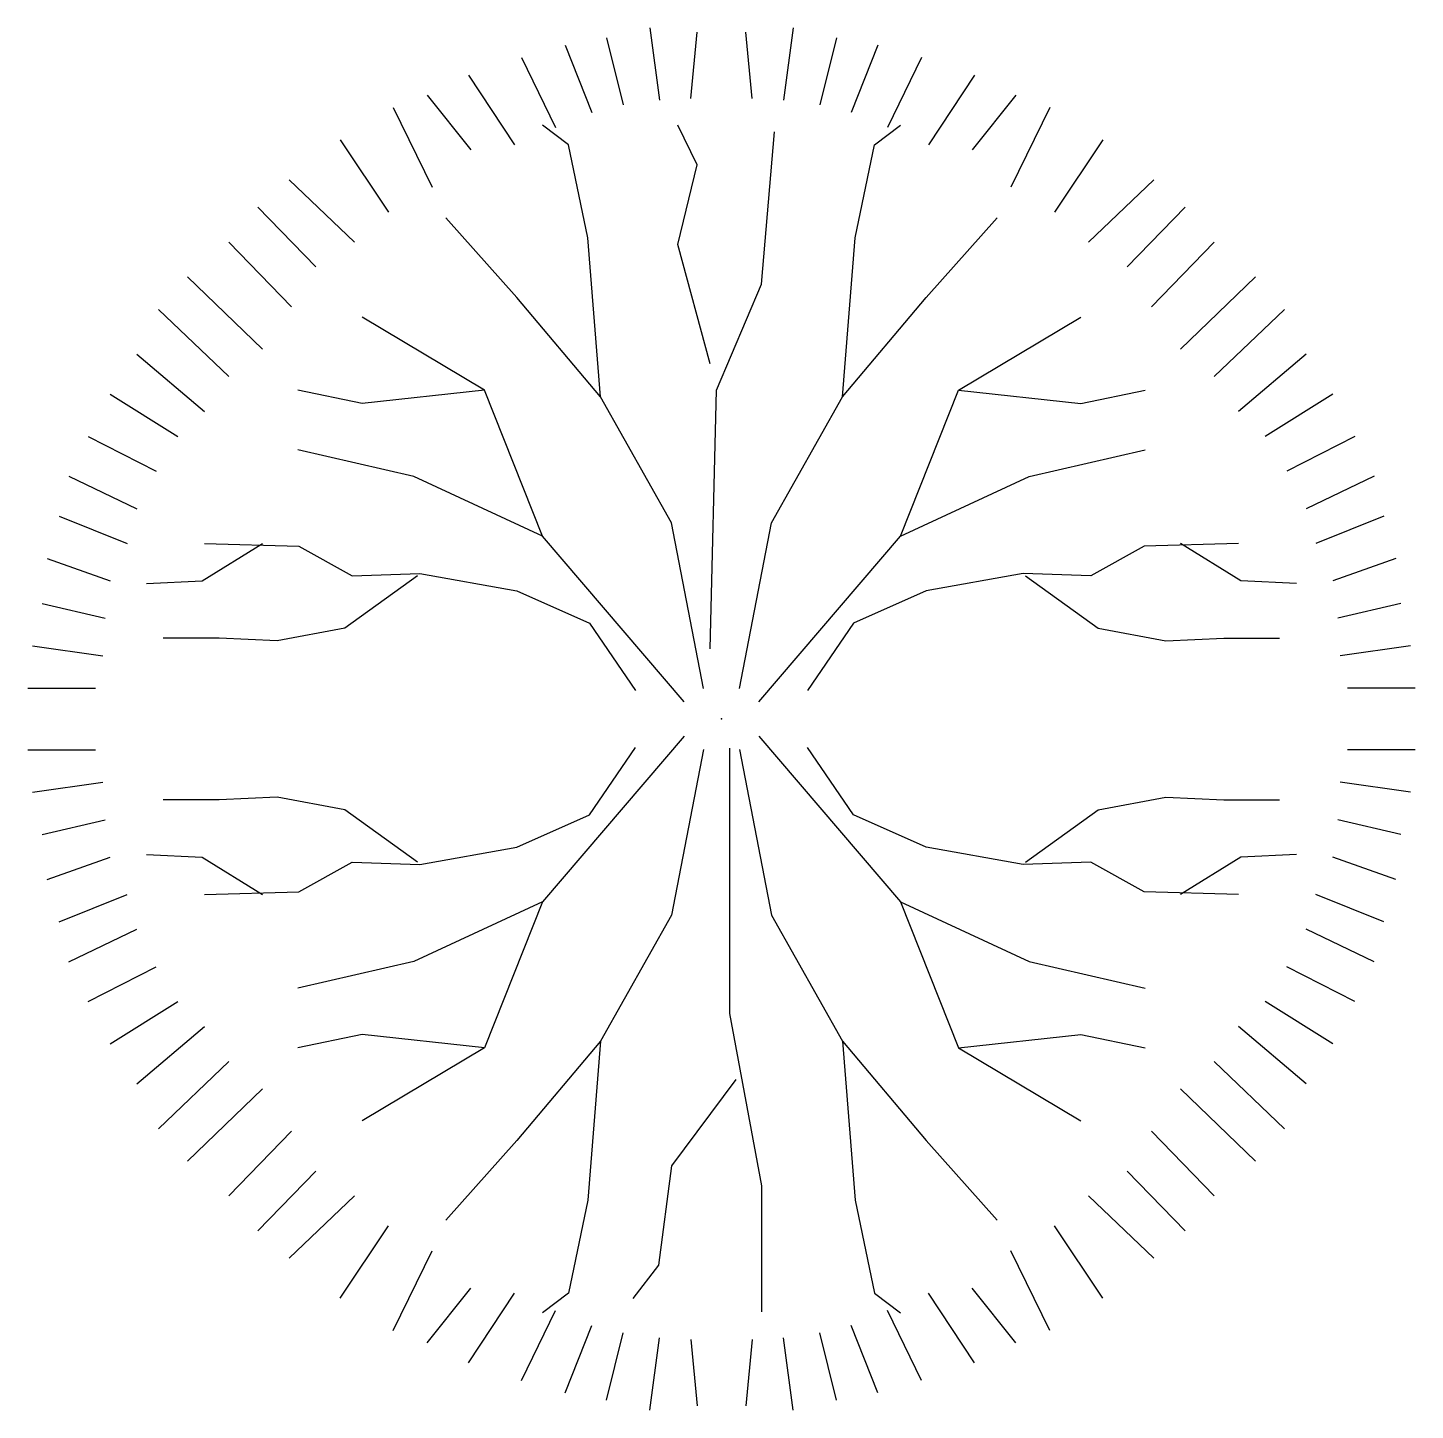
# Model space of a CAD drawing. Extents: x 338389 to 339387, y 67445 to 68439.
import ezdxf

# ---------------------------------------------------------------- set-up
doc = ezdxf.new("R2010")
doc.units = 0
doc.header["$MEASUREMENT"] = 0
doc.layers.get('0').update_dxf_attribs({"linetype": 'CONTINUOUS'})

msp = doc.modelspace()

# ---------------------------------------------------------------- linework, layer by layer
at = {"color": 7, "linetype": 'CONTINUOUS'}
for p, q in [((338836.38, 68438.92), (338843.34, 68386.95)), ((338939.31, 68438.92), (338932.34, 68386.95)), ((338805.03, 68431.76), (338817.22, 68383.37)), ((338865.72, 68388.02), (338870.34, 68435.69)), ((338909.97, 68388.02), (338905.34, 68435.69)), ((338970.66, 68431.76), (338958.47, 68383.37)), ((338744.06, 68417.42), (338768.44, 68367.24)), ((338775.41, 68426.38), (338794.56, 68377.99)), ((339000.28, 68426.38), (338981.12, 68377.99)), ((339031.62, 68417.42), (339007.25, 68367.24)), ((338705.75, 68404.88), (338738.84, 68354.7)), ((339069.94, 68404.88), (339036.84, 68354.7)), ((338676.16, 68390.54), (338707.5, 68351.11)), ((339099.53, 68390.54), (339068.19, 68351.11)), ((338651.78, 68381.58), (338679.62, 68324.23)), ((339123.91, 68381.58), (339096.06, 68324.23)), ((338777.69, 68354.64), (338759.16, 68368.95)), ((338870.34, 68340.34), (338856.44, 68368.95)), ((338998, 68354.64), (339016.53, 68368.95)), ((338613.47, 68358.28), (338648.28, 68306.3)), ((338916.66, 68254.52), (338925.94, 68364.17)), ((339162.22, 68358.28), (339127.41, 68306.3)), ((338791.59, 68287.89), (338777.69, 68354.64)), ((338984.09, 68287.89), (338998, 68354.64)), ((338856.44, 68283.12), (338870.34, 68340.34)), ((338576.91, 68329.6), (338623.91, 68284.8)), ((339198.78, 68329.6), (339151.78, 68284.8)), ((338554.25, 68309.89), (338596.06, 68266.88)), ((339221.44, 68309.89), (339179.62, 68266.88)), ((338740.62, 68244.98), (338689.66, 68302.2)), ((339035.06, 68244.98), (339086.03, 68302.2)), ((338800.84, 68173.47), (338791.59, 68287.89)), ((338974.84, 68173.47), (338984.09, 68287.89)), ((338533.34, 68284.8), (338578.62, 68238.2)), ((338879.59, 68197.31), (338856.44, 68283.12)), ((339242.34, 68284.8), (339197.06, 68238.2)), ((338503.75, 68259.71), (338557.75, 68207.74)), ((339271.94, 68259.71), (339217.94, 68207.74)), ((338884.22, 68178.24), (338916.66, 68254.52)), ((338800.84, 68173.47), (338740.62, 68244.98)), ((338974.84, 68173.47), (339035.06, 68244.98)), ((338482.84, 68236.41), (338533.34, 68188.02)), ((338717.47, 68178.24), (338629.44, 68230.68)), ((339058.22, 68178.24), (339146.25, 68230.68)), ((339292.84, 68236.41), (339242.34, 68188.02)), ((338467.19, 68204.16), (338515.94, 68162.94)), ((339308.5, 68204.16), (339259.75, 68162.94)), ((338629.44, 68168.7), (338583.09, 68178.24)), ((338717.47, 68178.24), (338629.44, 68168.7)), ((338759.16, 68073.35), (338717.47, 68178.24)), ((338879.59, 67992.3), (338884.22, 68178.24)), ((339016.53, 68073.35), (339058.22, 68178.24)), ((339058.22, 68178.24), (339146.25, 68168.7)), ((339146.25, 68168.7), (339192.59, 68178.24)), ((338448.03, 68175.48), (338496.78, 68145.02)), ((338851.81, 68082.89), (338800.84, 68173.47)), ((338923.88, 68082.89), (338974.84, 68173.47)), ((339327.66, 68175.48), (339278.91, 68145.02)), ((338432.34, 68145.02), (338481.12, 68119.92)), ((339343.34, 68145.02), (339294.56, 68119.92)), ((338666.5, 68116.26), (338583.09, 68135.33)), ((339109.19, 68116.26), (339192.59, 68135.33)), ((338418.44, 68116.34), (338467.19, 68093.05)), ((338759.16, 68073.35), (338666.5, 68116.26)), ((339016.53, 68073.35), (339109.19, 68116.26)), ((339357.25, 68116.34), (339308.5, 68093.05)), ((338411.47, 68087.66), (338460.22, 68067.95)), ((338874.97, 67963.7), (338851.81, 68082.89)), ((338900.72, 67963.7), (338923.88, 68082.89)), ((339364.22, 68087.66), (339315.47, 68067.95)), ((338514.19, 68041.07), (338557.75, 68067.95)), ((338515.94, 68067.95), (338583.84, 68066.16)), ((338861.06, 67954.16), (338759.16, 68073.35)), ((338914.62, 67954.16), (339016.53, 68073.35)), ((339259.75, 68067.95), (339191.84, 68066.16)), ((339261.5, 68041.07), (339217.94, 68067.95)), ((338583.84, 68066.16), (338622.16, 68044.66)), ((339191.84, 68066.16), (339153.53, 68044.66)), ((338402.75, 68057.2), (338448.03, 68041.07)), ((339372.94, 68057.2), (339327.66, 68041.07)), ((338474.16, 68039.28), (338514.19, 68041.07)), ((338669.19, 68044.66), (338616.94, 68007.02)), ((338622.16, 68044.66), (338670.94, 68046.45)), ((338670.94, 68046.45), (338740.59, 68033.91)), ((339104.75, 68046.45), (339035.09, 68033.91)), ((339153.53, 68044.66), (339104.75, 68046.45)), ((339106.5, 68044.66), (339158.75, 68007.02)), ((339301.53, 68039.28), (339261.5, 68041.07)), ((338740.59, 68033.91), (338792.84, 68010.6)), ((339035.09, 68033.91), (338982.84, 68010.6)), ((338399.28, 68024.95), (338444.53, 68014.19)), ((339376.41, 68024.95), (339331.16, 68014.19)), ((338792.84, 68010.6), (338825.91, 67962.22)), ((338982.84, 68010.6), (338949.78, 67962.22)), ((338526.41, 67999.85), (338486.34, 67999.85)), ((338568.19, 67998.06), (338526.41, 67999.85)), ((338616.94, 68007.02), (338568.19, 67998.06)), ((339158.75, 68007.02), (339207.5, 67998.06)), ((339207.5, 67998.06), (339249.28, 67999.85)), ((339249.28, 67999.85), (339289.34, 67999.85)), ((338392.31, 67994.48), (338442.81, 67987.3)), ((339383.38, 67994.48), (339332.88, 67987.3)), ((338388.81, 67964.01), (338437.56, 67964.01)), ((339386.88, 67964.01), (339338.12, 67964.01)), ((338861.06, 67929.41), (338759.16, 67810.23)), ((338914.62, 67929.41), (339016.53, 67810.23)), ((338388.81, 67919.57), (338437.56, 67919.57)), ((338792.84, 67872.98), (338825.91, 67921.36)), ((338874.97, 67919.88), (338851.81, 67800.69)), ((338893.5, 67920.79), (338893.5, 67730.09)), ((338900.72, 67919.88), (338923.88, 67800.69)), ((338982.84, 67872.98), (338949.78, 67921.36)), ((339386.88, 67919.57), (339338.12, 67919.57)), ((338392.31, 67889.1), (338442.81, 67896.27)), ((339383.38, 67889.1), (339332.88, 67896.27)), ((338526.41, 67883.73), (338486.34, 67883.73)), ((338568.19, 67885.52), (338526.41, 67883.73)), ((338616.94, 67876.55), (338568.19, 67885.52)), ((339158.75, 67876.55), (339207.5, 67885.52)), ((339207.5, 67885.52), (339249.28, 67883.73)), ((339249.28, 67883.73), (339289.34, 67883.73)), ((338399.28, 67858.63), (338444.53, 67869.39)), ((338669.19, 67838.92), (338616.94, 67876.55)), ((338740.59, 67849.67), (338792.84, 67872.98)), ((339035.09, 67849.67), (338982.84, 67872.98)), ((339106.5, 67838.92), (339158.75, 67876.55)), ((339376.41, 67858.63), (339331.16, 67869.39)), ((338670.94, 67837.13), (338740.59, 67849.67)), ((339104.75, 67837.13), (339035.09, 67849.67)), ((338402.75, 67826.38), (338448.03, 67842.51)), ((338474.16, 67844.3), (338514.19, 67842.51)), ((338514.19, 67842.51), (338557.75, 67815.62)), ((338583.84, 67817.41), (338622.16, 67838.92)), ((338622.16, 67838.92), (338670.94, 67837.13)), ((339153.53, 67838.92), (339104.75, 67837.13)), ((339191.84, 67817.41), (339153.53, 67838.92)), ((339261.5, 67842.51), (339217.94, 67815.62)), ((339301.53, 67844.3), (339261.5, 67842.51)), ((339372.94, 67826.38), (339327.66, 67842.51)), ((338411.47, 67795.91), (338460.22, 67815.62)), ((338515.94, 67815.62), (338583.84, 67817.41)), ((338759.16, 67810.23), (338666.5, 67767.32)), ((338759.16, 67810.23), (338717.47, 67705.34)), ((339016.53, 67810.23), (339058.22, 67705.34)), ((339016.53, 67810.23), (339109.19, 67767.32)), ((339259.75, 67815.62), (339191.84, 67817.41)), ((339364.22, 67795.91), (339315.47, 67815.62)), ((338851.81, 67800.69), (338800.84, 67710.11)), ((338923.88, 67800.69), (338974.84, 67710.11)), ((338418.44, 67767.23), (338467.19, 67790.53)), ((339357.25, 67767.23), (339308.5, 67790.53)), ((338432.34, 67738.56), (338481.12, 67763.66)), ((338666.5, 67767.32), (338583.09, 67748.25)), ((339109.19, 67767.32), (339192.59, 67748.25)), ((339343.34, 67738.56), (339294.56, 67763.66)), ((338448.03, 67708.09), (338496.78, 67738.56)), ((339327.66, 67708.09), (339278.91, 67738.56)), ((338893.5, 67730.09), (338916.66, 67606.13)), ((338467.19, 67679.42), (338515.94, 67720.64)), ((339308.5, 67679.42), (339259.75, 67720.64)), ((338629.44, 67714.88), (338583.09, 67705.34)), ((338717.47, 67705.34), (338629.44, 67714.88)), ((338800.84, 67710.11), (338740.62, 67638.59)), ((338800.84, 67710.11), (338791.59, 67595.69)), ((338974.84, 67710.11), (339035.06, 67638.59)), ((338974.84, 67710.11), (338984.09, 67595.69)), ((339058.22, 67705.34), (339146.25, 67714.88)), ((339146.25, 67714.88), (339192.59, 67705.34)), ((338717.47, 67705.34), (338629.44, 67652.9)), ((339058.22, 67705.34), (339146.25, 67652.9)), ((338482.84, 67647.16), (338533.34, 67695.55)), ((339292.84, 67647.16), (339242.34, 67695.55)), ((338898.12, 67682.41), (338851.81, 67620.43)), ((338503.75, 67623.87), (338557.75, 67675.84)), ((339271.94, 67623.87), (339217.94, 67675.84)), ((338533.34, 67598.77), (338578.62, 67645.38)), ((339242.34, 67598.77), (339197.06, 67645.38)), ((338740.62, 67638.59), (338689.66, 67581.38)), ((339035.06, 67638.59), (339086.03, 67581.38)), ((338851.81, 67620.43), (338842.53, 67548.92)), ((338554.25, 67573.69), (338596.06, 67616.7)), ((339221.44, 67573.69), (339179.62, 67616.7)), ((338576.91, 67553.98), (338623.91, 67598.77)), ((338916.66, 67606.13), (338916.66, 67515.55)), ((339198.78, 67553.98), (339151.78, 67598.77)), ((338791.59, 67595.69), (338777.69, 67528.94)), ((338984.09, 67595.69), (338998, 67528.94)), ((338613.47, 67525.3), (338648.28, 67577.27)), ((339162.22, 67525.3), (339127.41, 67577.27)), ((338651.78, 67502), (338679.62, 67559.35)), ((339123.91, 67502), (339096.06, 67559.35)), ((338842.53, 67548.92), (338824, 67525.08)), ((338676.16, 67493.04), (338707.5, 67532.47)), ((338777.69, 67528.94), (338759.16, 67514.63)), ((338998, 67528.94), (339016.53, 67514.63)), ((339099.53, 67493.04), (339068.19, 67532.47)), ((338705.75, 67478.7), (338738.84, 67528.88)), ((339069.94, 67478.7), (339036.84, 67528.88)), ((338744.06, 67466.16), (338768.44, 67516.34)), ((339031.62, 67466.16), (339007.25, 67516.34)), ((338775.41, 67457.2), (338794.56, 67505.59)), ((338805.03, 67451.82), (338817.22, 67500.21)), ((338970.66, 67451.82), (338958.47, 67500.21)), ((339000.28, 67457.2), (338981.12, 67505.59)), ((338836.38, 67444.66), (338843.34, 67496.62)), ((338865.72, 67495.56), (338870.34, 67447.89)), ((338909.97, 67495.56), (338905.34, 67447.89)), ((338939.31, 67444.66), (338932.34, 67496.62))]:
    msp.add_line(p, q, dxfattribs=at)
msp.add_point((338887.84, 67941.79), dxfattribs=at)
msp.add_point((338887.84, 67941.79), dxfattribs=at)
msp.add_point((338887.84, 67941.79), dxfattribs=at)
msp.add_point((338887.84, 67941.79), dxfattribs=at)

doc.saveas('drawing.dxf')
